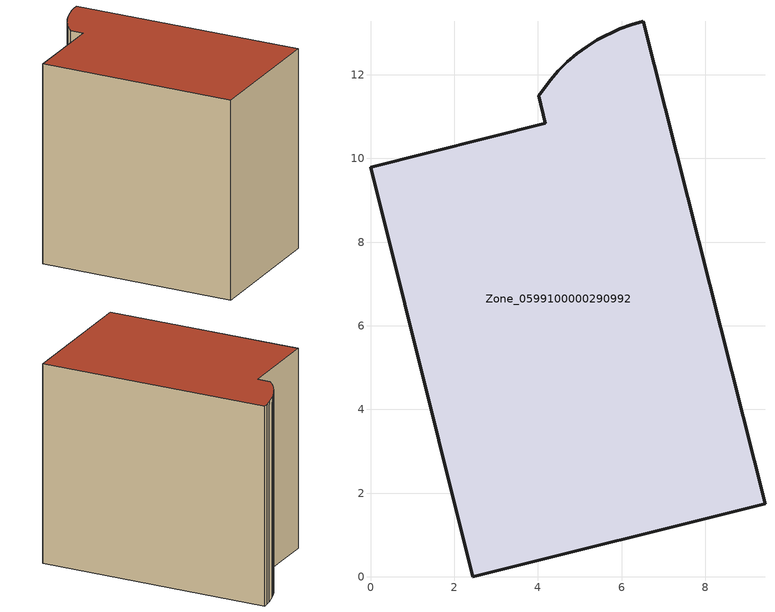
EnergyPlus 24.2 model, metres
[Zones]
Zone_0599100000290992
 floor ground (C_G): 4.49,12.1 4.71,12.31 4.93,12.5 5.17,12.67 5.42,12.83 5.96,13.1 6.23,13.2 6.52,13.28 9.43,1.75 2.45,0 0,9.79 4.18,10.84 4.02,11.5 4.3,11.88 z0
 wall outside (C_F): 2.45,0 9.43,1.75 6.52,13.28 6.23,13.2 5.96,13.1 5.42,12.83 5.17,12.67 4.93,12.5 4.71,12.31 4.49,12.1 4.3,11.88 4.02,11.5 4.18,10.84 0,9.79 2.45,0 z0:10.37
 roof outside (C_R): 4.49,12.1 4.3,11.88 4.02,11.5 4.18,10.84 0,9.79 2.45,0 9.43,1.75 6.52,13.28 6.23,13.2 5.96,13.1 5.42,12.83 5.17,12.67 4.93,12.5 4.71,12.31 z10.37
[BUILDING]
Pand.0599100000290992: North Axis=0; Terrain=City; Loads Convergence Tolerance Value=0.04; Temperature Convergence Tolerance Value=0.4; Solar Distribution=FullExterior; Maximum Number of Warmup Days=25; Minimum Number of Warmup Days=1
[Site:Location]
Rotterdam.The.Hague.AP_ZH_NLD Design_Conditions: Latitude=51.96; Longitude=4.45; Time Zone=1; Elevation=-4.5
[SITE:GROUNDTEMPERATURE:BUILDINGSURFACE]
18, 18, 18, 18, 18, 18, 18, 18, 18, 18, 18, 18
[MATERIAL] Thermal Absorptance=0.9; Solar Absorptance=0.7; Visible Absorptance=0.7
Name | Roughness | Thickness | Conductivity | Density | Specific Heat
G.TI.1992-2005 | MediumSmooth | 0.15 | 0.06 | 540 | 1210
F.TI.1992-2005 | Rough | 0.3 | 0.12 | 1920 | 840
R.TI.1992-2005 | MediumRough | 0.2 | 0.08 | 1500 | 1000
[CONSTRUCTION]
C_G: G.TI.1992-2005
C_F: F.TI.1992-2005
C_R: R.TI.1992-2005
[ZONE]
Zone_0599100000290992: Type=1; Multiplier=1; Ceiling Height=Autocalculate; Volume=Autocalculate; Floor Area=autocalculate; Part of Total Floor Area=Yes
[ZONEINFILTRATION:DESIGNFLOWRATE]
Infil_Zone_0599100000290992: Zone or ZoneList or Space or SpaceList=Zone_0599100000290992; Schedule=AlwaysOn; Design Flow Rate Calculation Method=Flow/Area; Flow Rate per Floor Area=0.0015; Constant Term Coefficient=1; Temperature Term Coefficient=0; Velocity Term Coefficient=0; Velocity Squared Term Coefficient=0
[HVACTEMPLATE:ZONE:IDEALLOADSAIRSYSTEM]
Zone_0599100000290992: Maximum Heating Supply Air Temperature=50; Minimum Cooling Supply Air Temperature=13; Maximum Heating Supply Air Humidity Ratio=0.0156; Minimum Cooling Supply Air Humidity Ratio=0.0077; Heating Limit=NoLimit; Cooling Limit=NoLimit; Dehumidification Control Type=ConstantSensibleHeatRatio; Cooling Sensible Heat Ratio=0.7; Dehumidification Setpoint=60; Humidification Control Type=None; Humidification Setpoint=30; Outdoor Air Method=None; Outdoor Air Flow Rate per Person=0.00944; Outdoor Air Flow Rate per Zone Floor Area=0; Outdoor Air Flow Rate per Zone=0; Demand Controlled Ventilation Type=None; Outdoor Air Economizer Type=NoEconomizer; Heat Recovery Type=None; Sensible Heat Recovery Effectiveness=0.7; Latent Heat Recovery Effectiveness=0.65
[ZONECONTROL:THERMOSTAT]
ThermostatControl_Zone_0599100000290992: Zone or ZoneList=Zone_0599100000290992; Control Type Schedule=DualSetpointControlType; Control 1=Thermostat_Zone_0599100000290992; Temperature Difference Between Cutout And Setpoint=0
[THERMOSTATSETPOINT:DUALSETPOINT]
Thermostat_Zone_0599100000290992: Heating Setpoint Temperature Schedule=HeatingSetpoint_Zone_0599100000290992; Cooling Setpoint Temperature Schedule=CoolingSetpoint_Zone_0599100000290992
[SCHEDULE:COMPACT]
HeatingSetpoint_Zone_0599100000290992: Through: 12/31, For: AllDays, Until: 24:00, 21
CoolingSetpoint_Zone_0599100000290992: Through: 12/31, For: AllDays, Until: 24:00, 24
DualSetpointControlType: Through: 12/31, For: AllDays, Until: 24:00, 4
AlwaysOn: Through: 12/31, For: AllDays, Until: 24:00, 1
